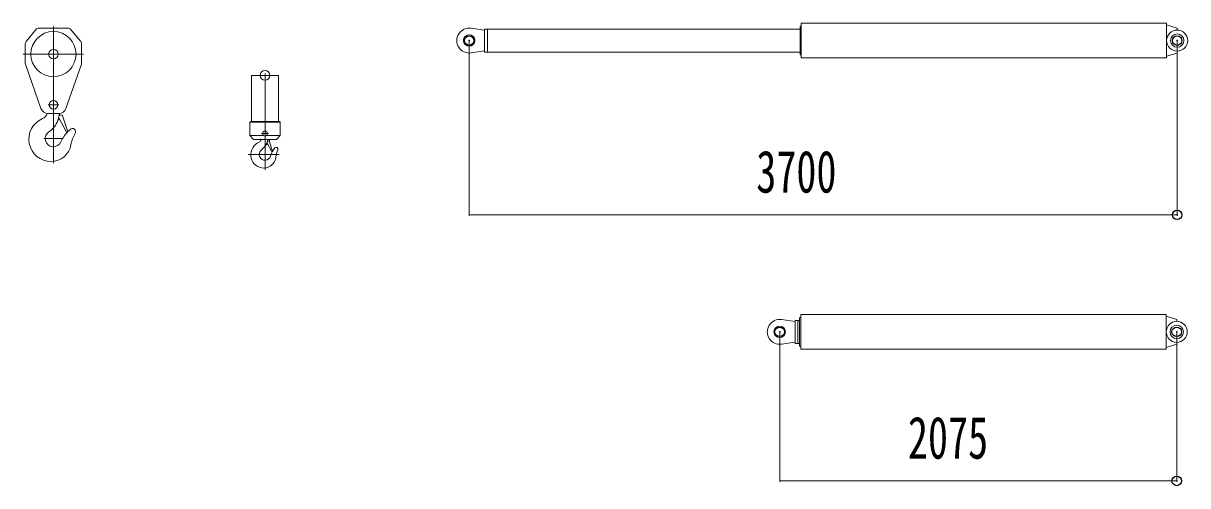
# Model space of a CAD drawing. Units: millimetres, scale not verified. Extents: x -30229 to 10482, y -5734 to 25398.
# Drawn here: x -13036 to -6950, y -1690 to 723 of the extents above; entities that cross this region are included whole.
import ezdxf
from ezdxf.enums import TextEntityAlignment as Align

# ---------------------------------------------------------------- set-up
doc = ezdxf.new("R2010")
doc.units = ezdxf.units.MM
doc.header["$LTSCALE"] = 100
doc.header["$PDMODE"] = 32
doc.header["$PDSIZE"] = 50
doc.layers.add('0-0_0', color=7, linetype='Continuous', lineweight=18)
doc.layers.add('0-1_DEFPOINTS', color=7, linetype='Continuous')
doc.styles.add('ＭＳ ゴシック', font='')
doc.styles.get('ＭＳ ゴシック').set_extended_font_data('MS Gothic')

# ---------------------------------------------------------------- blocks, each defined once
blk = doc.blocks.new('D6')
at = {"layer": '0-0_0'}
for p, q in [((37962.6, 8854.72), (37962.6, 8464.25)), ((39000.1, 8854.72), (39000.1, 8464.25)), ((37964.7, 8466.5), (38998, 8466.5))]:
    blk.add_line(p, q, dxfattribs=at)
for points in [[(37964.7, 8466.85), (37964.7, 8466.15), (37962.6, 8466.5)], [(38998, 8466.85), (38998, 8466.15), (39000.1, 8466.5)]]:
    blk.add_solid(points, dxfattribs=at)
at = {"layer": '0-1_DEFPOINTS'}
for p in [(37962.6, 8855.5), (39000.1, 8855.5), (39000.1, 8466.5)]:
    blk.add_point(p, dxfattribs=at)
at = {"layer": '0-0_0', "style": 'ＭＳ ゴシック', "width": 0.7}
blk.add_text('2075', height=110, dxfattribs=at).set_placement((38297.6, 8491.5), align=Align.BOTTOM_LEFT)
blk = doc.blocks.new('D7')
at = {"layer": '0-0_0'}
for p, q in [((37186.9, 7423.12), (37186.9, 6966.69)), ((39036.9, 7423.12), (39036.9, 6966.69)), ((37189, 6968.94), (39034.8, 6968.94))]:
    blk.add_line(p, q, dxfattribs=at)
for points in [[(37189, 6969.29), (37189, 6968.59), (37186.9, 6968.94)], [(39034.8, 6969.29), (39034.8, 6968.59), (39036.9, 6968.94)]]:
    blk.add_solid(points, dxfattribs=at)
at = {"layer": '0-1_DEFPOINTS'}
for p in [(37186.9, 7423.9), (39036.9, 7423.9), (39036.9, 6968.94)]:
    blk.add_point(p, dxfattribs=at)
at = {"layer": '0-0_0', "style": 'ＭＳ ゴシック', "width": 0.7}
blk.add_text('3700', height=110, dxfattribs=at).set_placement((37936.9, 6993.94), align=Align.BOTTOM_LEFT)

msp = doc.modelspace()

# ---------------------------------------------------------------- linework, layer by layer
at = {"layer": '0-0_0', "color": 6}
for p, q in [((-12966, 693.7), (-13020.9, 627.9)), ((-12797.7, 697.3), (-12958.3, 697.3)), ((-12878, 707.3), (-12878, -7)), ((-12790, 693.7), (-12735.1, 627.9)), ((-13025.5, 615.3), (-13025.5, 515.3)), ((-12730.5, 615.1), (-12730.5, 515.7)), ((-12720.5, 562.3), (-13035.5, 562.3)), ((-12943.4, 279), (-13024.4, 509.1)), ((-12812.6, 279), (-12731.6, 509.1)), ((-12878, 434.8), (-12878, 404.8)), ((-11842, 451.4), (-11842, 211.4)), ((-11702.2, 451.4), (-11842, 451.4)), ((-11772.1, 461.4), (-11772.1, -42.1)), ((-11702.2, 451.4), (-11702.2, 211.4)), ((-12850.3, 252.3), (-12905.7, 252.3)), ((-12850.5, 297.3), (-12905.5, 297.3)), ((-12845.2, 241.4), (-12832.7, 245.5)), ((-12832.7, 245.5), (-12803, 156.9)), ((-12850, 229.3), (-12809.9, 154.6)), ((-11847.1, 211.4), (-11852.1, 206.4)), ((-11692.1, 206.4), (-11852.1, 206.4)), ((-11852.1, 206.4), (-11852.1, 137.4)), ((-11697.1, 211.4), (-11847.1, 211.4)), ((-11697.1, 211.4), (-11692.1, 206.4)), ((-11692.1, 206.4), (-11692.1, 137.4)), ((-12803, 156.9), (-12809.9, 154.6)), ((-12790.6, 169.3), (-12802.2, 157.7)), ((-11778.6, 137.4), (-11852.1, 137.4)), ((-11852.1, 137.4), (-11832.1, 117.4)), ((-11754.4, 148.4), (-11789.9, 148.4)), ((-11692.1, 137.4), (-11765.7, 137.4)), ((-11692.1, 137.4), (-11712.1, 117.4)), ((-12828, 121.3), (-12928, 121.3)), ((-11712.1, 117.4), (-11832.1, 117.4)), ((-11777.7, 75.2), (-11793.3, 59.6)), ((-11757.1, 92.4), (-11770.2, 84.9)), ((-11738.8, 56.5), (-11760.1, 98.4)), ((-11749.9, 109.8), (-11756.2, 107.8)), ((-11749.9, 109.8), (-11732.2, 56)), ((-11747.9, 104), (-11748.4, 117.4)), ((-11698.3, 38.4), (-11860.3, 38.4)), ((-11732.2, 56), (-11735.2, 55))]:
    msp.add_line(p, q, dxfattribs=at)
at = {"layer": '0-0_0'}
for p, q in [((-10624.7, 687.2), (-10695.3, 697.5)), ((-10624.7, 693.2), (-8975.7, 693.2)), ((-10624.7, 573.2), (-10624.7, 693.2)), ((-10609.7, 573.2), (-10609.7, 693.2)), ((-8975.7, 707.2), (-8975.7, 559.2)), ((-8974.2, 707.2), (-8975.7, 707.2)), ((-8969.2, 723.2), (-7059.7, 723.2)), ((-8969.2, 723.2), (-8969.2, 543.2)), ((-7059.7, 715.2), (-7004.7, 698.2)), ((-7004.7, 688.2), (-7004.7, 698.2)), ((-10624.7, 579.2), (-10695.3, 568.9)), ((-8975.7, 573.2), (-10624.7, 573.2)), ((-8975.7, 559.2), (-8974.2, 559.2)), ((-7004.7, 568.2), (-7059.7, 551.2)), ((-7004.7, 568.2), (-7004.7, 578.2)), ((-9002.1, -833.4), (-9072.7, -823.1)), ((-8987.1, -947.4), (-8987.1, -827.4)), ((-8978.1, -813.4), (-8978.1, -961.4)), ((-8976.6, -813.4), (-8978.1, -813.4)), ((-8971.6, -797.4), (-8971.6, -977.4)), ((-8971.6, -797.4), (-7062.1, -797.4)), ((-7062.1, -977.4), (-7062.1, -797.4)), ((-7062.1, -805.4), (-7007.1, -822.4)), ((-7007.1, -832.4), (-7007.1, -822.4)), ((-9002.1, -941.4), (-9072.7, -951.7)), ((-8978.1, -961.4), (-8976.6, -961.4)), ((-7007.1, -952.4), (-7062.1, -969.4)), ((-7007.1, -952.4), (-7007.1, -942.4)), ((-8971.6, -977.4), (-7062.1, -977.4))]:
    msp.add_line(p, q, dxfattribs=at)
for points in [[(-8969.2, 543.2), (-7059.7, 543.2), (-7059.7, 723.2)], [(-8978.1, -947.4), (-9002.1, -947.4), (-9002.1, -827.4), (-8978.1, -827.4)]]:
    msp.add_lwpolyline(points, dxfattribs=at)
at = {"layer": '0-0_0', "color": 6}
for centre, radius in [((-12878, 562.3), 118.1), ((-12878, 297.3), 22.5), ((-11772.1, 148.4), 12.8)]:
    msp.add_circle(centre, radius, dxfattribs=at)
at = {"layer": '0-0_0'}
for centre, radius in [((-7004.7, 633.2), 55), ((-10704.7, 633.2), 30), ((-7004.7, 633.2), 35), ((-7007.1, -887.4), 55), ((-9082.1, -887.4), 30), ((-7007.1, -887.4), 35)]:
    msp.add_circle(centre, radius, dxfattribs=at)
at = {"layer": '0-0_0', "color": 6}
for centre, radius, start, end in [((-12958.3, 687.3), 10, 90, 140.194), ((-12797.7, 687.3), 10, 39.8056, 90), ((-13005.5, 615.1), 20, 140.194, 180), ((-12750.5, 615.1), 20, 360, 39.8056), ((-13005.5, 515.7), 20, 180, 199.388), ((-12750.5, 515.7), 20, 340.6119, 0.00001), ((-12905.7, 292.3), 40, 199.388, 270), ((-12950.5, 265), 42.5, 292.2438, 342.6062), ((-12850.3, 292.3), 40, 270, 340.6119), ((-12966, 255.5), 118, 352.08749, 355.74077), ((-12833, 254.2), 15, 187.467, 232.345), ((-12890.5, 118.3), 116, 112.244, 270), ((-12966, 255.5), 118, 303.2495, 340.1527), ((-12840.9, 210.3), 15, 114.595, 160.146), ((-12966, 255.5), 118, 343.8461, 347.099), ((-12842.5, 233.3), 8.5, 108.5, 208.263), ((-12878, 121.3), 42.5, 123.242, 335.8979), ((-12674.9, 30.4), 180, 135, 155.898), ((-12778.6, 157.3), 17, 329.2782, 135), ((-12609.2, 56.7), 180, 149.278, 169.597), ((-12890.5, 108.3), 106, 270, 349.5973), ((-11778.1, 36.9), 69, 119.693, 270), ((-11826.1, 131.7), 37.5, 291.626, 337.5837), ((-11840.6, 132.4), 85, 317.7112, 349.8358), ((-11754.1, 101.4), 6.7, 108.188, 206.919), ((-11623.6, -6.1), 125, 141.032, 163.335), ((-11713.8, 66.9), 9, 335.8909, 141.032), ((-11591.5, 12.1), 125, 155.891, 174.419), ((-11772.1, 38.4), 30, 135, 343.3346), ((-11778.1, 30.4), 62.5, 270, 354.41878), ((-11736.2, 57.8), 3, 206.919, 288.1884)]:
    msp.add_arc(centre, radius, start, end, dxfattribs=at)
at = {"layer": '0-0_0'}
for centre, radius, start, end in [((-10704.7, 633.2), 65, 81.6863, 278.3137), ((-8974.2, 712.2), 5, 270, 0.00002), ((-8974.2, 554.2), 5, 359.99996, 90), ((-9082.1, -887.4), 65, 81.6863, 278.3137), ((-8976.6, -808.4), 5, 270, 0.00002), ((-8976.6, -966.4), 5, 359.99996, 90)]:
    msp.add_arc(centre, radius, start, end, dxfattribs=at)
at = {"layer": '0-0_0', "color": 1}
for p in [(-10704.7, 633.2), (-7004.7, 633.2), (-12878, 562.3), (-11772.1, 451.4), (-9082.1, -887.4), (-7007.1, -887.4)]:
    msp.add_point(p, dxfattribs=at)

# ---------------------------------------------------------------- block references
at = {"layer": '0-0_0', "xscale": 2, "yscale": 2}
for name, p in [('D7', (-85078.5, -14214.6)), ('D6', (-85007.3, -18598.4))]:
    msp.add_blockref(name, p, dxfattribs=at)

doc.saveas('drawing.dxf')
